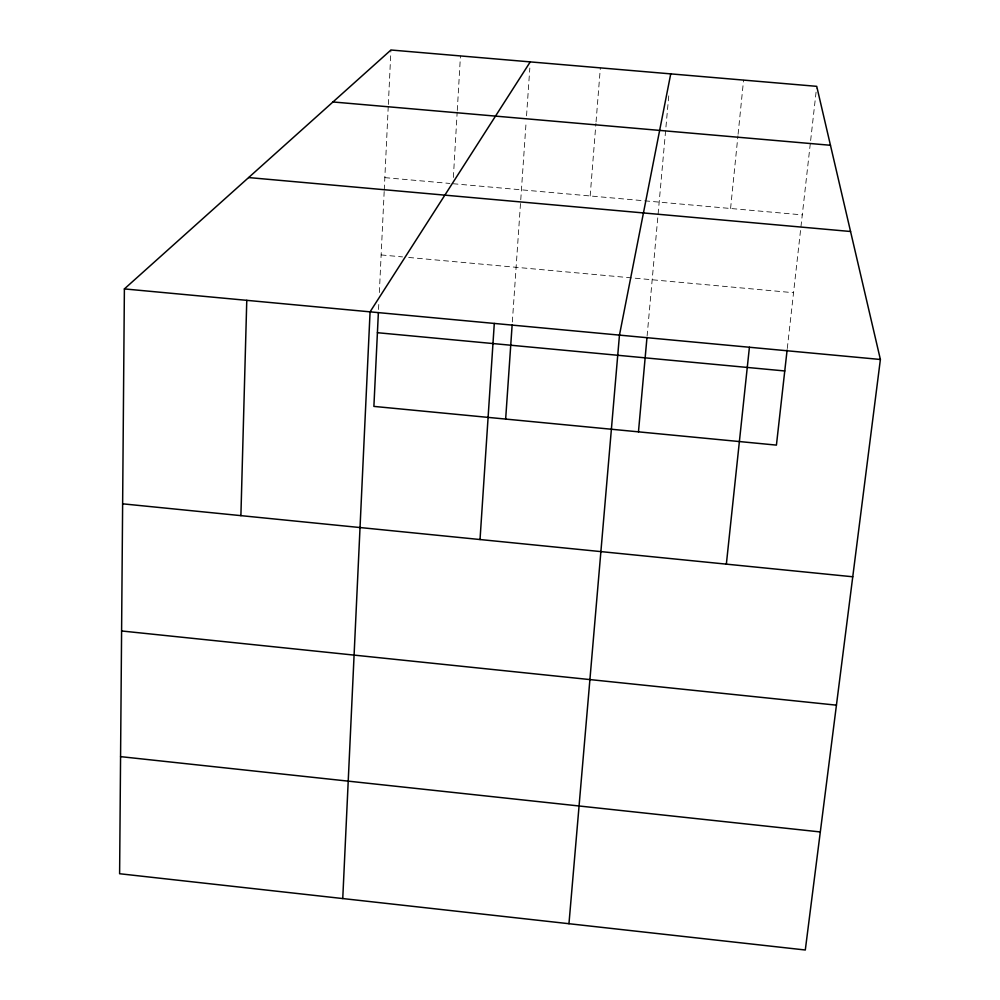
<?xml version="1.0" encoding="UTF-8"?>
<svg xmlns="http://www.w3.org/2000/svg" width="1000" height="1000" viewBox="0 0 1000 1000"><rect width="100%" height="100%" fill="white"/><g stroke="black" fill="none" stroke-linecap="round" stroke-linejoin="round"><path stroke-width="0.75" stroke-dasharray="5 3.75" d="M378.525 309.513L378.9 301.788M379.338 292.55L384.175 191.55M384.25 190.012L388.263 106.037M388.338 104.475L390.95 50M453.363 177.488L457.175 112.037M457.275 110.475L460.45 55.938M512.337 321.987L526.112 122.013M526.538 115.838L529.825 68.05M590.163 195.963L595.925 123.425M596.05 121.888L600.35 67.875M647.1 336.125L669.062 92.425M730.575 208.487L737.938 135.787M738.088 134.238L743.575 80.1M787.275 348.537L810.462 142.1M810.638 140.55L816.55 87.888M384.837 177.638L449.9 183.45M453 183.725L802.288 214.887M381.138 254.938L402.562 256.9M408.688 257.462L793.55 292.712"/><path stroke-width="1.5" d="M124.388 288.913L119.612 873.737L805.3 950L880.387 359.475L816.725 86.337L390.95 50L124.388 288.913L880.387 359.475M240.9 515.65L246.775 300.325M342.75 898.55L370.075 311.837L530.25 61.887M378.375 312.6L373.888 406.4L776.425 445.112L787.113 350.025M480.025 539.538L494.3 323.438M505.65 419.075L512.125 325.087M568.962 923.713L619.462 335.112L670.738 73.875M638.462 431.85L646.963 337.675M726.35 564.15L749.412 347.25M332.975 101.962L830.462 145.275M248.625 177.562L850.562 231.5M377.413 332.7L784.762 370.962M122.638 503.825L852.763 576.775M121.6 630.975L836.438 705.163M120.562 756.637L820.312 831.95"/></g></svg>
